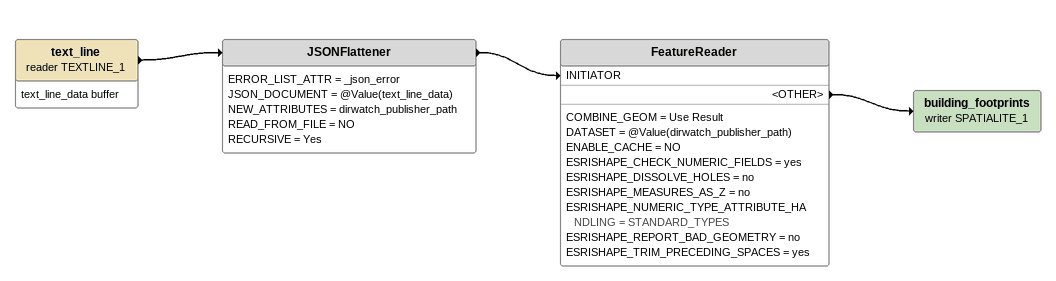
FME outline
text_line (reader TEXTLINE_1)
    attributes: text_line_data buffer
    -> JSONFlattener
JSONFlattener
    ERROR_LIST_ATTR = _json_error
    JSON_DOCUMENT = @Value(text_line_data)
    NEW_ATTRIBUTES = dirwatch_publisher_path
    READ_FROM_FILE = NO
    RECURSIVE = Yes
    -> FeatureReader [INITIATOR]
FeatureReader
    COMBINE_GEOM = Use Result
    DATASET = @Value(dirwatch_publisher_path)
    ENABLE_CACHE = NO
    ESRISHAPE_CHECK_NUMERIC_FIELDS = yes
    ESRISHAPE_DISSOLVE_HOLES = no
    ESRISHAPE_MEASURES_AS_Z = no
    ESRISHAPE_NUMERIC_TYPE_ATTRIBUTE_HANDLING = STANDARD_TYPES
    ESRISHAPE_REPORT_BAD_GEOMETRY = no
    ESRISHAPE_TRIM_PRECEDING_SPACES = yes
    <OTHER> -> building_footprints (writer SPATIALITE_1)
building_footprints (writer SPATIALITE_1)
